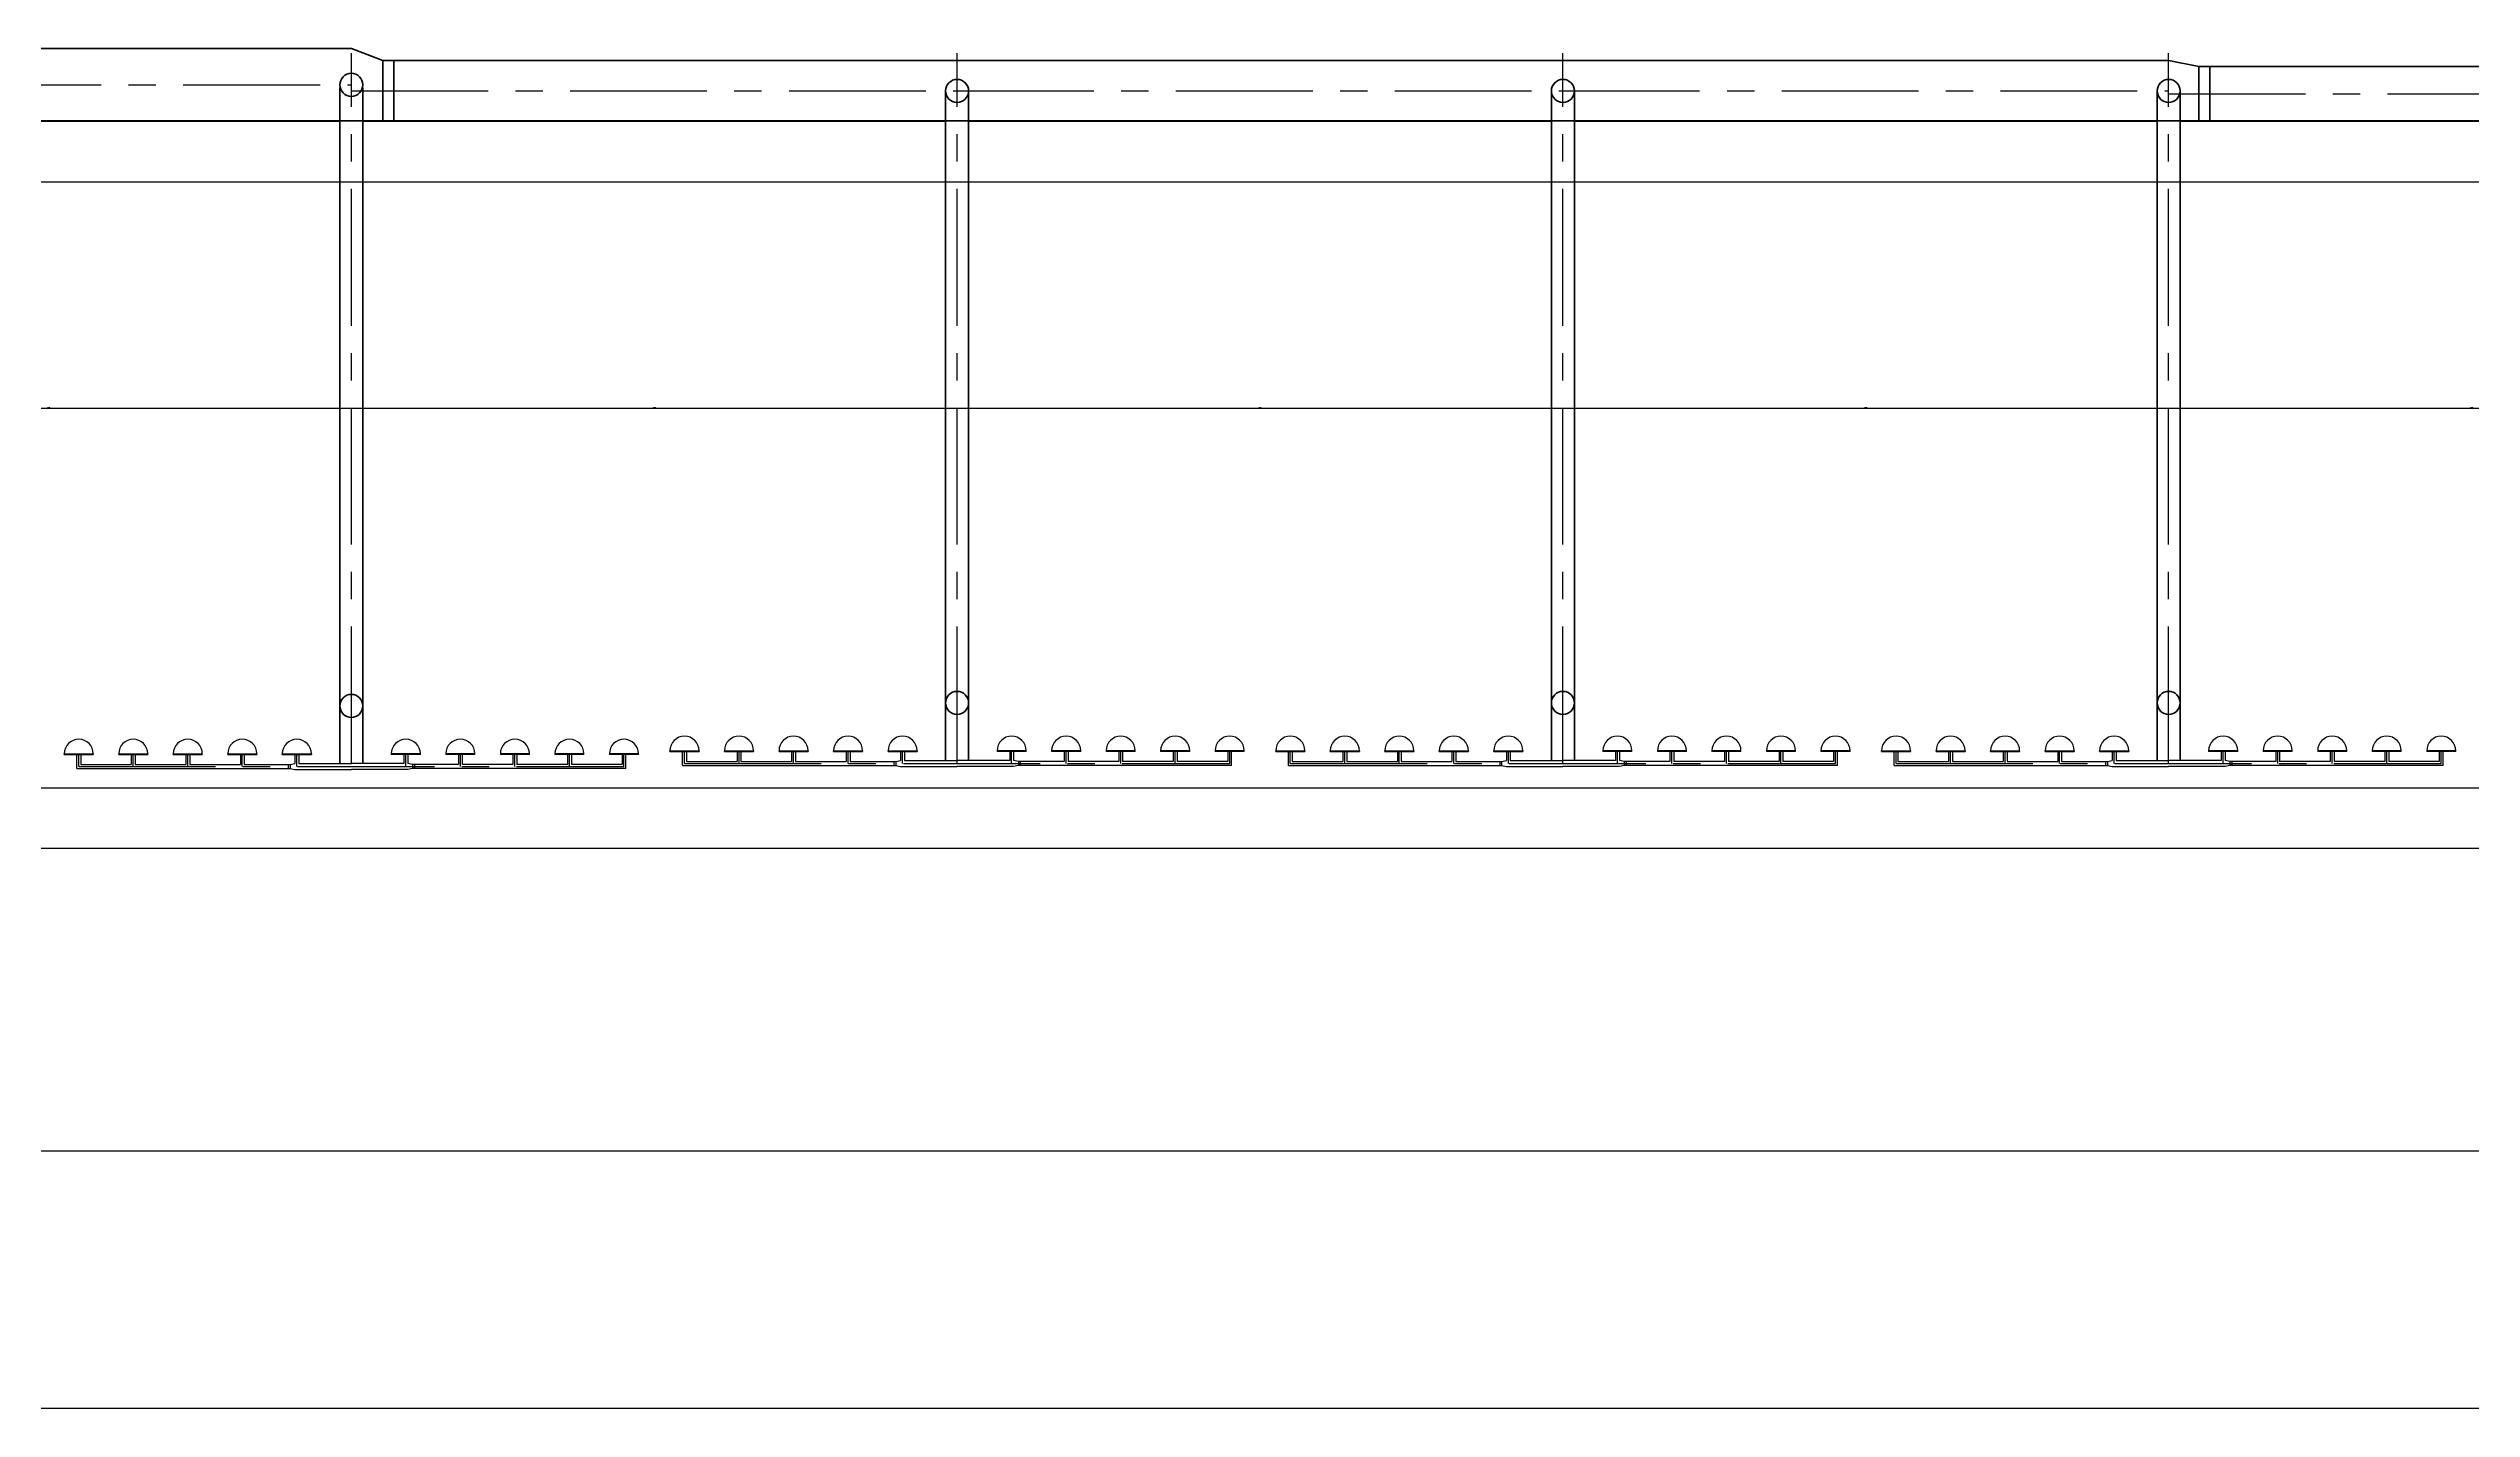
# Model space of a CAD drawing. Header units: millimetres. Extents: x -299291 to 688124, y -407813 to 623474.
# Drawn here: x 560378 to 571628, y -309678 to -303365 of the extents above; entities that cross this region are included whole.
import ezdxf

# ---------------------------------------------------------------- set-up
doc = ezdxf.new("R2010")
doc.units = ezdxf.units.MM
doc.linetypes.add('CENTER', pattern=[50.8, 31.75, -6.35, 6.35, -6.35])
doc.layers.add('空气管', color=2, linetype='Continuous', lineweight=53)
doc.layers.add('轴线', color=6, linetype='CENTER')
doc.styles.get("Standard").update_dxf_attribs({"font": 'txt', "bigfont": 'gbcbig.shx'})
doc.dimstyles.new('ISO-25', dxfattribs={"dimtxt": 2.5, "dimasz": 2.5, "dimexe": 1.25, "dimexo": 0.625, "dimtad": 1, "dimtxsty": 'Standard', "dimcen": 2.5, "dimadec": 0, "dimazin": 0, "dimtfac": 1, "dimtmove": 0, "dimatfit": 3, "dimfxl": 1, "dimarcsym": 0})

# ---------------------------------------------------------------- blocks, each defined once
blk = doc.blocks.new('*D193')
at = {"color": 0, "lineweight": -2, "ltscale": 20, "transparency": 16777216}
for p, q in [((558971, -305035), (558971, -305034)), ((558974, -305035), (561781, -305035)), ((561784, -305035), (561784, -305034))]:
    blk.add_line(p, q, dxfattribs=at)
at = {"color": 0, "ltscale": 20, "transparency": 16777216}
for points in [[(558974, -305035), (558974, -305036), (558971, -305035)], [(561781, -305035), (561781, -305036), (561784, -305035)]]:
    blk.add_solid(points, dxfattribs=at)
at = {"layer": 'Defpoints', "color": 0, "ltscale": 20, "transparency": 16777216}
for p in [(558971, -305035), (561784, -305035), (561784, -305035)]:
    blk.add_point(p, dxfattribs=at)
at = {"color": 0, "ltscale": 20, "transparency": 16777216, "insert": (560378, -305033), "char_height": 2.5, "attachment_point": 5}
blk.add_mtext('2812,5', dxfattribs=at)
blk = doc.blocks.new('*D194')
at = {"color": 0, "lineweight": -2, "ltscale": 20, "transparency": 16777216}
for p, q in [((561784, -305035), (561784, -305034)), ((561786, -305035), (564594, -305035)), ((564596, -305035), (564596, -305034))]:
    blk.add_line(p, q, dxfattribs=at)
at = {"color": 0, "ltscale": 20, "transparency": 16777216}
for points in [[(561786, -305035), (561786, -305036), (561784, -305035)], [(564594, -305035), (564594, -305036), (564596, -305035)]]:
    blk.add_solid(points, dxfattribs=at)
at = {"layer": 'Defpoints', "color": 0, "ltscale": 20, "transparency": 16777216}
for p in [(561784, -305035), (564596, -305035), (564596, -305035)]:
    blk.add_point(p, dxfattribs=at)
at = {"color": 0, "ltscale": 20, "transparency": 16777216, "insert": (563190, -305033), "char_height": 2.5, "attachment_point": 5}
blk.add_mtext('2812,5', dxfattribs=at)
blk = doc.blocks.new('*D195')
at = {"color": 0, "lineweight": -2, "ltscale": 20, "transparency": 16777216}
for p, q in [((567409, -305035), (567409, -305034)), ((567411, -305035), (570219, -305035)), ((570221, -305035), (570221, -305034))]:
    blk.add_line(p, q, dxfattribs=at)
at = {"color": 0, "ltscale": 20, "transparency": 16777216}
for points in [[(567411, -305035), (567411, -305036), (567409, -305035)], [(570219, -305035), (570219, -305036), (570221, -305035)]]:
    blk.add_solid(points, dxfattribs=at)
at = {"layer": 'Defpoints', "color": 0, "ltscale": 20, "transparency": 16777216}
for p in [(567409, -305035), (570221, -305035), (570221, -305035)]:
    blk.add_point(p, dxfattribs=at)
at = {"color": 0, "ltscale": 20, "transparency": 16777216, "insert": (568815, -305033), "char_height": 2.5, "attachment_point": 5}
blk.add_mtext('2812,5', dxfattribs=at)
blk = doc.blocks.new('*D196')
at = {"color": 0, "lineweight": -2, "ltscale": 20, "transparency": 16777216}
for p, q in [((570221, -305035), (570221, -305034)), ((570224, -305035), (573031, -305035)), ((573034, -305035), (573034, -305034))]:
    blk.add_line(p, q, dxfattribs=at)
at = {"color": 0, "ltscale": 20, "transparency": 16777216}
for points in [[(570224, -305035), (570224, -305036), (570221, -305035)], [(573031, -305035), (573031, -305036), (573034, -305035)]]:
    blk.add_solid(points, dxfattribs=at)
at = {"layer": 'Defpoints', "color": 0, "ltscale": 20, "transparency": 16777216}
for p in [(570221, -305035), (573034, -305035), (573034, -305035)]:
    blk.add_point(p, dxfattribs=at)
at = {"color": 0, "ltscale": 20, "transparency": 16777216, "insert": (571628, -305033), "char_height": 2.5, "attachment_point": 5}
blk.add_mtext('2812,5', dxfattribs=at)
blk = doc.blocks.new('*D189')
at = {"color": 0, "lineweight": -2, "ltscale": 20, "transparency": 16777216}
for p, q in [((551954, -307079), (551954, -308483)), ((607360, -307079), (607360, -308483)), ((551957, -308482), (607358, -308482))]:
    blk.add_line(p, q, dxfattribs=at)
at = {"color": 0, "ltscale": 20, "transparency": 16777216}
for points in [[(551957, -308482), (551957, -308483), (551954, -308482)], [(607358, -308482), (607358, -308483), (607360, -308482)]]:
    blk.add_solid(points, dxfattribs=at)
at = {"layer": 'Defpoints', "color": 0, "ltscale": 20, "transparency": 16777216}
for p in [(551954, -307078), (607360, -307078), (607360, -308482)]:
    blk.add_point(p, dxfattribs=at)
at = {"color": 0, "ltscale": 20, "transparency": 16777216, "insert": (579657, -308480), "char_height": 2.5, "attachment_point": 5}
blk.add_mtext('55406,25', dxfattribs=at)
blk = doc.blocks.new('*D216')
at = {"color": 0, "lineweight": -2, "ltscale": 20, "transparency": 16777216}
for p, q in [((564596, -305035), (564596, -305034)), ((564599, -305035), (567406, -305035)), ((567409, -305035), (567409, -305034))]:
    blk.add_line(p, q, dxfattribs=at)
at = {"color": 0, "ltscale": 20, "transparency": 16777216}
for points in [[(564599, -305035), (564599, -305036), (564596, -305035)], [(567406, -305035), (567406, -305036), (567409, -305035)]]:
    blk.add_solid(points, dxfattribs=at)
at = {"layer": 'Defpoints', "color": 0, "ltscale": 20, "transparency": 16777216}
for p in [(564596, -305035), (567409, -305035), (567409, -305035)]:
    blk.add_point(p, dxfattribs=at)
at = {"color": 0, "ltscale": 20, "transparency": 16777216, "insert": (566003, -305033), "char_height": 2.5, "attachment_point": 5}
blk.add_mtext('2812,5', dxfattribs=at)
blk = doc.blocks.new('*D222')
at = {"color": 0, "lineweight": -2, "ltscale": 20, "transparency": 16777216}
for p, q in [((551940, -306797), (551940, -309678)), ((613843, -306797), (613843, -309678)), ((551943, -309677), (613841, -309677))]:
    blk.add_line(p, q, dxfattribs=at)
at = {"color": 0, "ltscale": 20, "transparency": 16777216}
for points in [[(551943, -309677), (551943, -309678), (551940, -309677)], [(613841, -309677), (613841, -309678), (613843, -309677)]]:
    blk.add_solid(points, dxfattribs=at)
at = {"layer": 'Defpoints', "color": 0, "ltscale": 20, "transparency": 16777216}
for p in [(551940, -306797), (613843, -306797), (613843, -309677)]:
    blk.add_point(p, dxfattribs=at)
at = {"color": 0, "ltscale": 20, "transparency": 16777216, "insert": (582892, -309675), "char_height": 2.5, "attachment_point": 5}
blk.add_mtext('61903,13', dxfattribs=at)

msp = doc.modelspace()

# ---------------------------------------------------------------- linework, layer by layer
at = {"color": 0, "ltscale": 20}
for p, q in [((559024.723, -303702.891), (561730.348, -303702.891)), ((561837.223, -303702.891), (564542.848, -303702.891)), ((564649.723, -303702.891), (567355.348, -303702.891)), ((567462.223, -303702.891), (570167.848, -303702.891)), ((570274.723, -303702.891), (572980.348, -303702.891))]:
    msp.add_line(p, q, dxfattribs=at)
at = {"color": 4, "ltscale": 10}
msp.add_line((551940.035, -303984.141), (596940.035, -303984.141), dxfattribs=at)
at = {"ltscale": 10}
for p, q in [((551940.035, -306796.641), (596940.035, -306796.641)), ((550815.035, -307077.891), (598908.785, -307077.891))]:
    msp.add_line(p, q, dxfattribs=at)
at = {"layer": '空气管', "ltscale": 20}
for p, q in [((550644.768, -303365.391), (561783.785, -303365.391)), ((561783.785, -303365.391), (561930.035, -303421.641)), ((561930.035, -303421.641), (570221.285, -303421.641)), ((561930.035, -303701.331), (561930.035, -303421.641)), ((561980.66, -303701.331), (561980.66, -303421.641)), ((570221.285, -303421.641), (570361.91, -303449.766)), ((570361.91, -303449.766), (575846.285, -303449.766)), ((570361.91, -303701.331), (570361.91, -303449.766)), ((570412.535, -303701.331), (570412.535, -303449.766)), ((561730.348, -303548.203), (561730.348, -306416.953)), ((561837.223, -306416.953), (561837.223, -303548.203)), ((564542.848, -303562.266), (564542.848, -306402.891)), ((564649.723, -306402.891), (564649.723, -303562.266)), ((567355.348, -303562.266), (567355.348, -306402.891)), ((567462.223, -306402.891), (567462.223, -303562.266)), ((570167.848, -303562.266), (570167.848, -306402.891)), ((570274.723, -306402.891), (570274.723, -303562.266)), ((550644.768, -303701.331), (561783.785, -303701.331)), ((561783.785, -303701.331), (570221.285, -303701.331)), ((570221.285, -303701.331), (575846.285, -303701.331)), ((561730.348, -306416.953), (561730.348, -306684.141)), ((561837.223, -306416.953), (561837.223, -306684.141)), ((564542.848, -306402.891), (564542.848, -306670.078)), ((564649.723, -306402.891), (564649.723, -306670.078)), ((567355.348, -306402.891), (567355.348, -306670.078)), ((567462.223, -306402.891), (567462.223, -306670.078)), ((570167.848, -306402.891), (570167.848, -306670.078)), ((570274.723, -306402.891), (570274.723, -306670.078))]:
    msp.add_line(p, q, dxfattribs=at)
at = {"layer": '空气管', "lineweight": -2, "ltscale": 20}
for p, q in [((560450.66, -306641.953), (560450.66, -306639.141)), ((560450.66, -306639.141), (560585.66, -306639.141)), ((560450.66, -306641.953), (560585.66, -306641.953)), ((560509.16, -306707.203), (560509.16, -306641.953)), ((560527.16, -306641.953), (560527.16, -306689.203)), ((560585.66, -306639.141), (560585.66, -306641.953)), ((560703.785, -306641.953), (560703.785, -306639.141)), ((560703.785, -306639.141), (560838.785, -306639.141)), ((560703.785, -306641.953), (560838.785, -306641.953)), ((560762.285, -306641.953), (560762.285, -306689.203)), ((560780.285, -306641.953), (560780.285, -306689.203)), ((560838.785, -306639.141), (560838.785, -306641.953)), ((560956.91, -306641.953), (560956.91, -306639.141)), ((560956.91, -306639.141), (561091.91, -306639.141)), ((560956.91, -306641.953), (561091.91, -306641.953)), ((561015.41, -306641.953), (561015.41, -306689.203)), ((561033.41, -306641.953), (561033.41, -306689.203)), ((561091.91, -306639.141), (561091.91, -306641.953)), ((561210.035, -306641.953), (561210.035, -306639.141)), ((561210.035, -306639.141), (561345.035, -306639.141)), ((561210.035, -306641.953), (561345.035, -306641.953)), ((561268.535, -306641.953), (561268.535, -306689.203)), ((561286.535, -306641.953), (561286.535, -306689.203)), ((561345.035, -306639.141), (561345.035, -306641.953)), ((561463.16, -306641.953), (561463.16, -306639.141)), ((561463.16, -306639.141), (561598.16, -306639.141)), ((561463.16, -306641.953), (561598.16, -306641.953)), ((561521.66, -306641.953), (561521.66, -306684.141)), ((561539.66, -306641.953), (561539.66, -306684.141)), ((561598.16, -306639.141), (561598.16, -306641.953)), ((562104.41, -306639.141), (561969.41, -306639.141)), ((561969.41, -306639.141), (561969.41, -306641.953)), ((562104.41, -306641.953), (561969.41, -306641.953)), ((562027.91, -306641.953), (562027.91, -306684.141)), ((562045.91, -306641.953), (562045.91, -306684.141)), ((562104.41, -306641.953), (562104.41, -306639.141)), ((562357.535, -306639.141), (562222.535, -306639.141)), ((562222.535, -306639.141), (562222.535, -306641.953)), ((562357.535, -306641.953), (562222.535, -306641.953)), ((562281.035, -306641.953), (562281.035, -306689.203)), ((562299.035, -306641.953), (562299.035, -306689.203)), ((562357.535, -306641.953), (562357.535, -306639.141)), ((562610.66, -306639.141), (562475.66, -306639.141)), ((562475.66, -306639.141), (562475.66, -306641.953)), ((562610.66, -306641.953), (562475.66, -306641.953)), ((562534.16, -306641.953), (562534.16, -306689.203)), ((562552.16, -306641.953), (562552.16, -306689.203)), ((562610.66, -306641.953), (562610.66, -306639.141)), ((562863.785, -306639.141), (562728.785, -306639.141)), ((562728.785, -306639.141), (562728.785, -306641.953)), ((562863.785, -306641.953), (562728.785, -306641.953)), ((562787.285, -306641.953), (562787.285, -306689.203)), ((562805.285, -306641.953), (562805.285, -306689.203)), ((562863.785, -306641.953), (562863.785, -306639.141)), ((563116.91, -306639.141), (562981.91, -306639.141)), ((562981.91, -306639.141), (562981.91, -306641.953)), ((563116.91, -306641.953), (562981.91, -306641.953)), ((563040.41, -306641.953), (563040.41, -306689.203)), ((563058.41, -306707.203), (563058.41, -306641.953)), ((563116.91, -306641.953), (563116.91, -306639.141)), ((563263.16, -306627.891), (563263.16, -306625.078)), ((563263.16, -306625.078), (563398.16, -306625.078)), ((563263.16, -306627.891), (563398.16, -306627.891)), ((563321.66, -306693.141), (563321.66, -306627.891)), ((563339.66, -306627.891), (563339.66, -306675.141)), ((563398.16, -306625.078), (563398.16, -306627.891)), ((563516.285, -306627.891), (563516.285, -306625.078)), ((563516.285, -306625.078), (563651.285, -306625.078)), ((563516.285, -306627.891), (563651.285, -306627.891)), ((563574.785, -306627.891), (563574.785, -306675.141)), ((563592.785, -306627.891), (563592.785, -306675.141)), ((563651.285, -306625.078), (563651.285, -306627.891)), ((563769.41, -306627.891), (563769.41, -306625.078)), ((563769.41, -306625.078), (563904.41, -306625.078)), ((563769.41, -306627.891), (563904.41, -306627.891)), ((563827.91, -306627.891), (563827.91, -306675.141)), ((563845.91, -306627.891), (563845.91, -306675.141)), ((563904.41, -306625.078), (563904.41, -306627.891)), ((564022.535, -306627.891), (564022.535, -306625.078)), ((564022.535, -306625.078), (564157.535, -306625.078)), ((564022.535, -306627.891), (564157.535, -306627.891)), ((564081.035, -306627.891), (564081.035, -306675.141)), ((564099.035, -306627.891), (564099.035, -306675.141)), ((564157.535, -306625.078), (564157.535, -306627.891)), ((564275.66, -306627.891), (564275.66, -306625.078)), ((564275.66, -306625.078), (564410.66, -306625.078)), ((564275.66, -306627.891), (564410.66, -306627.891)), ((564311.66, -306675.141), (564334.16, -306670.078)), ((564334.16, -306627.891), (564334.16, -306670.078)), ((564352.16, -306627.891), (564352.16, -306670.078)), ((564352.16, -306670.078), (564596.285, -306670.078)), ((564410.66, -306625.078), (564410.66, -306627.891)), ((564840.41, -306670.078), (564596.285, -306670.078)), ((564916.91, -306625.078), (564781.91, -306625.078)), ((564781.91, -306625.078), (564781.91, -306627.891)), ((564916.91, -306627.891), (564781.91, -306627.891)), ((564840.41, -306627.891), (564840.41, -306670.078)), ((564858.41, -306627.891), (564858.41, -306670.078)), ((564880.91, -306675.141), (564858.41, -306670.078)), ((564916.91, -306627.891), (564916.91, -306625.078)), ((565170.035, -306625.078), (565035.035, -306625.078)), ((565035.035, -306625.078), (565035.035, -306627.891)), ((565170.035, -306627.891), (565035.035, -306627.891)), ((565093.535, -306627.891), (565093.535, -306675.141)), ((565111.535, -306627.891), (565111.535, -306675.141)), ((565170.035, -306627.891), (565170.035, -306625.078)), ((565423.16, -306625.078), (565288.16, -306625.078)), ((565288.16, -306625.078), (565288.16, -306627.891)), ((565423.16, -306627.891), (565288.16, -306627.891)), ((565346.66, -306627.891), (565346.66, -306675.141)), ((565364.66, -306627.891), (565364.66, -306675.141)), ((565423.16, -306627.891), (565423.16, -306625.078)), ((565676.285, -306625.078), (565541.285, -306625.078)), ((565541.285, -306625.078), (565541.285, -306627.891)), ((565676.285, -306627.891), (565541.285, -306627.891)), ((565599.785, -306627.891), (565599.785, -306675.141)), ((565617.785, -306627.891), (565617.785, -306675.141)), ((565676.285, -306627.891), (565676.285, -306625.078)), ((565929.41, -306625.078), (565794.41, -306625.078)), ((565794.41, -306625.078), (565794.41, -306627.891)), ((565929.41, -306627.891), (565794.41, -306627.891)), ((565852.91, -306627.891), (565852.91, -306675.141)), ((565870.91, -306693.141), (565870.91, -306627.891)), ((565929.41, -306627.891), (565929.41, -306625.078)), ((566075.66, -306627.891), (566075.66, -306625.078)), ((566075.66, -306625.078), (566210.66, -306625.078)), ((566075.66, -306627.891), (566210.66, -306627.891)), ((566134.16, -306693.141), (566134.16, -306627.891)), ((566152.16, -306627.891), (566152.16, -306675.141)), ((566210.66, -306625.078), (566210.66, -306627.891)), ((566328.785, -306627.891), (566328.785, -306625.078)), ((566328.785, -306625.078), (566463.785, -306625.078)), ((566328.785, -306627.891), (566463.785, -306627.891)), ((566387.285, -306627.891), (566387.285, -306675.141)), ((566405.285, -306627.891), (566405.285, -306675.141)), ((566463.785, -306625.078), (566463.785, -306627.891)), ((566581.91, -306627.891), (566581.91, -306625.078)), ((566581.91, -306625.078), (566716.91, -306625.078)), ((566581.91, -306627.891), (566716.91, -306627.891)), ((566640.41, -306627.891), (566640.41, -306675.141)), ((566658.41, -306627.891), (566658.41, -306675.141)), ((566716.91, -306625.078), (566716.91, -306627.891)), ((566835.035, -306627.891), (566835.035, -306625.078)), ((566835.035, -306625.078), (566970.035, -306625.078)), ((566835.035, -306627.891), (566970.035, -306627.891)), ((566893.535, -306627.891), (566893.535, -306675.141)), ((566911.535, -306627.891), (566911.535, -306675.141)), ((566970.035, -306625.078), (566970.035, -306627.891)), ((567088.16, -306627.891), (567088.16, -306625.078)), ((567088.16, -306625.078), (567223.16, -306625.078)), ((567088.16, -306627.891), (567223.16, -306627.891)), ((567124.16, -306675.141), (567146.66, -306670.078)), ((567146.66, -306627.891), (567146.66, -306670.078)), ((567164.66, -306627.891), (567164.66, -306670.078)), ((567164.66, -306670.078), (567408.785, -306670.078)), ((567223.16, -306625.078), (567223.16, -306627.891)), ((567652.91, -306670.078), (567408.785, -306670.078)), ((567729.41, -306625.078), (567594.41, -306625.078)), ((567594.41, -306625.078), (567594.41, -306627.891)), ((567729.41, -306627.891), (567594.41, -306627.891)), ((567652.91, -306627.891), (567652.91, -306670.078)), ((567670.91, -306627.891), (567670.91, -306670.078)), ((567693.41, -306675.141), (567670.91, -306670.078)), ((567729.41, -306627.891), (567729.41, -306625.078)), ((567982.535, -306625.078), (567847.535, -306625.078)), ((567847.535, -306625.078), (567847.535, -306627.891)), ((567982.535, -306627.891), (567847.535, -306627.891)), ((567906.035, -306627.891), (567906.035, -306675.141)), ((567924.035, -306627.891), (567924.035, -306675.141)), ((567982.535, -306627.891), (567982.535, -306625.078)), ((568235.66, -306625.078), (568100.66, -306625.078)), ((568100.66, -306625.078), (568100.66, -306627.891)), ((568235.66, -306627.891), (568100.66, -306627.891)), ((568159.16, -306627.891), (568159.16, -306675.141)), ((568177.16, -306627.891), (568177.16, -306675.141)), ((568235.66, -306627.891), (568235.66, -306625.078)), ((568488.785, -306625.078), (568353.785, -306625.078)), ((568353.785, -306625.078), (568353.785, -306627.891)), ((568488.785, -306627.891), (568353.785, -306627.891)), ((568412.285, -306627.891), (568412.285, -306675.141)), ((568430.285, -306627.891), (568430.285, -306675.141)), ((568488.785, -306627.891), (568488.785, -306625.078)), ((568741.91, -306625.078), (568606.91, -306625.078)), ((568606.91, -306625.078), (568606.91, -306627.891)), ((568741.91, -306627.891), (568606.91, -306627.891)), ((568665.41, -306627.891), (568665.41, -306675.141)), ((568683.41, -306693.141), (568683.41, -306627.891)), ((568741.91, -306627.891), (568741.91, -306625.078)), ((568888.16, -306627.891), (568888.16, -306625.078)), ((568888.16, -306625.078), (569023.16, -306625.078)), ((568888.16, -306627.891), (569023.16, -306627.891)), ((568946.66, -306693.141), (568946.66, -306627.891)), ((568964.66, -306627.891), (568964.66, -306675.141)), ((569023.16, -306625.078), (569023.16, -306627.891)), ((569141.285, -306627.891), (569141.285, -306625.078)), ((569141.285, -306625.078), (569276.285, -306625.078)), ((569141.285, -306627.891), (569276.285, -306627.891)), ((569199.785, -306627.891), (569199.785, -306675.141)), ((569217.785, -306627.891), (569217.785, -306675.141)), ((569276.285, -306625.078), (569276.285, -306627.891)), ((569394.41, -306627.891), (569394.41, -306625.078)), ((569394.41, -306625.078), (569529.41, -306625.078)), ((569394.41, -306627.891), (569529.41, -306627.891)), ((569452.91, -306627.891), (569452.91, -306675.141)), ((569470.91, -306627.891), (569470.91, -306675.141)), ((569529.41, -306625.078), (569529.41, -306627.891)), ((569647.535, -306627.891), (569647.535, -306625.078)), ((569647.535, -306625.078), (569782.535, -306625.078)), ((569647.535, -306627.891), (569782.535, -306627.891)), ((569706.035, -306627.891), (569706.035, -306675.141)), ((569724.035, -306627.891), (569724.035, -306675.141)), ((569782.535, -306625.078), (569782.535, -306627.891)), ((569900.66, -306627.891), (569900.66, -306625.078)), ((569900.66, -306625.078), (570035.66, -306625.078)), ((569900.66, -306627.891), (570035.66, -306627.891)), ((569936.66, -306675.141), (569959.16, -306670.078)), ((569959.16, -306627.891), (569959.16, -306670.078)), ((569977.16, -306627.891), (569977.16, -306670.078)), ((569977.16, -306670.078), (570221.285, -306670.078)), ((570035.66, -306625.078), (570035.66, -306627.891)), ((570465.41, -306670.078), (570221.285, -306670.078)), ((570541.91, -306625.078), (570406.91, -306625.078)), ((570406.91, -306625.078), (570406.91, -306627.891)), ((570541.91, -306627.891), (570406.91, -306627.891)), ((570465.41, -306627.891), (570465.41, -306670.078)), ((570483.41, -306627.891), (570483.41, -306670.078)), ((570505.91, -306675.141), (570483.41, -306670.078)), ((570541.91, -306627.891), (570541.91, -306625.078)), ((570795.035, -306625.078), (570660.035, -306625.078)), ((570660.035, -306625.078), (570660.035, -306627.891)), ((570795.035, -306627.891), (570660.035, -306627.891)), ((570718.535, -306627.891), (570718.535, -306675.141)), ((570736.535, -306627.891), (570736.535, -306675.141)), ((570795.035, -306627.891), (570795.035, -306625.078)), ((571048.16, -306625.078), (570913.16, -306625.078)), ((570913.16, -306625.078), (570913.16, -306627.891)), ((571048.16, -306627.891), (570913.16, -306627.891)), ((570971.66, -306627.891), (570971.66, -306675.141)), ((570989.66, -306627.891), (570989.66, -306675.141)), ((571048.16, -306627.891), (571048.16, -306625.078)), ((571301.285, -306625.078), (571166.285, -306625.078)), ((571166.285, -306625.078), (571166.285, -306627.891)), ((571301.285, -306627.891), (571166.285, -306627.891)), ((571224.785, -306627.891), (571224.785, -306675.141)), ((571242.785, -306627.891), (571242.785, -306675.141)), ((571301.285, -306627.891), (571301.285, -306625.078)), ((571554.41, -306625.078), (571419.41, -306625.078)), ((571419.41, -306625.078), (571419.41, -306627.891)), ((571554.41, -306627.891), (571419.41, -306627.891)), ((571477.91, -306627.891), (571477.91, -306675.141)), ((571495.91, -306693.141), (571495.91, -306627.891)), ((571554.41, -306627.891), (571554.41, -306625.078)), ((560509.16, -306707.203), (561499.16, -306707.203)), ((560527.16, -306689.203), (560762.285, -306689.203)), ((560780.285, -306689.203), (561015.41, -306689.203)), ((561033.41, -306689.203), (561268.535, -306689.203)), ((561286.535, -306689.203), (561499.16, -306689.203)), ((561490.723, -306689.203), (561490.723, -306707.203)), ((561499.16, -306689.203), (561521.66, -306684.141)), ((561499.16, -306689.203), (561499.16, -306707.203)), ((561499.16, -306707.203), (561521.66, -306712.266)), ((561521.66, -306712.266), (561783.785, -306712.266)), ((561539.66, -306684.141), (561783.785, -306684.141)), ((562027.91, -306684.141), (561783.785, -306684.141)), ((562045.91, -306712.266), (561783.785, -306712.266)), ((562068.41, -306689.203), (562045.91, -306684.141)), ((562068.41, -306707.203), (562045.91, -306712.266)), ((562281.035, -306689.203), (562068.41, -306689.203)), ((562068.41, -306689.203), (562068.41, -306707.203)), ((563058.41, -306707.203), (562068.41, -306707.203)), ((562076.848, -306689.203), (562076.848, -306707.203)), ((562534.16, -306689.203), (562299.035, -306689.203)), ((562787.285, -306689.203), (562552.16, -306689.203)), ((563040.41, -306689.203), (562805.285, -306689.203)), ((563321.66, -306693.141), (564311.66, -306693.141)), ((563339.66, -306675.141), (563574.785, -306675.141)), ((563592.785, -306675.141), (563827.91, -306675.141)), ((563845.91, -306675.141), (564081.035, -306675.141)), ((564099.035, -306675.141), (564311.66, -306675.141)), ((564303.223, -306675.141), (564303.223, -306693.141)), ((564311.66, -306675.141), (564311.66, -306693.141)), ((564311.66, -306693.141), (564334.16, -306698.203)), ((564334.16, -306698.203), (564596.285, -306698.203)), ((564858.41, -306698.203), (564596.285, -306698.203)), ((564880.91, -306693.141), (564858.41, -306698.203)), ((565093.535, -306675.141), (564880.91, -306675.141)), ((564880.91, -306675.141), (564880.91, -306693.141)), ((565870.91, -306693.141), (564880.91, -306693.141)), ((564889.348, -306675.141), (564889.348, -306693.141)), ((565346.66, -306675.141), (565111.535, -306675.141)), ((565599.785, -306675.141), (565364.66, -306675.141)), ((565852.91, -306675.141), (565617.785, -306675.141)), ((566134.16, -306693.141), (567124.16, -306693.141)), ((566152.16, -306675.141), (566387.285, -306675.141)), ((566405.285, -306675.141), (566640.41, -306675.141)), ((566658.41, -306675.141), (566893.535, -306675.141)), ((566911.535, -306675.141), (567124.16, -306675.141)), ((567115.723, -306675.141), (567115.723, -306693.141)), ((567124.16, -306675.141), (567124.16, -306693.141)), ((567124.16, -306693.141), (567146.66, -306698.203)), ((567146.66, -306698.203), (567408.785, -306698.203)), ((567670.91, -306698.203), (567408.785, -306698.203)), ((567693.41, -306693.141), (567670.91, -306698.203)), ((567906.035, -306675.141), (567693.41, -306675.141)), ((567693.41, -306675.141), (567693.41, -306693.141)), ((568683.41, -306693.141), (567693.41, -306693.141)), ((567701.848, -306675.141), (567701.848, -306693.141)), ((568159.16, -306675.141), (567924.035, -306675.141)), ((568412.285, -306675.141), (568177.16, -306675.141)), ((568665.41, -306675.141), (568430.285, -306675.141)), ((568946.66, -306693.141), (569936.66, -306693.141)), ((568964.66, -306675.141), (569199.785, -306675.141)), ((569217.785, -306675.141), (569452.91, -306675.141)), ((569470.91, -306675.141), (569706.035, -306675.141)), ((569724.035, -306675.141), (569936.66, -306675.141)), ((569928.223, -306675.141), (569928.223, -306693.141)), ((569936.66, -306675.141), (569936.66, -306693.141)), ((569936.66, -306693.141), (569959.16, -306698.203)), ((569959.16, -306698.203), (570221.285, -306698.203)), ((570483.41, -306698.203), (570221.285, -306698.203)), ((570505.91, -306693.141), (570483.41, -306698.203)), ((570718.535, -306675.141), (570505.91, -306675.141)), ((570505.91, -306675.141), (570505.91, -306693.141)), ((571495.91, -306693.141), (570505.91, -306693.141)), ((570514.348, -306675.141), (570514.348, -306693.141)), ((570971.66, -306675.141), (570736.535, -306675.141)), ((571224.785, -306675.141), (570989.66, -306675.141)), ((571477.91, -306675.141), (571242.785, -306675.141))]:
    msp.add_line(p, q, dxfattribs=at)
at = {"layer": '空气管', "ltscale": 20}
for centre in [(561783.785, -303534.141), (564596.285, -303562.266), (567408.785, -303562.266), (570221.285, -303562.266), (561783.785, -306416.953), (564596.285, -306402.891), (567408.785, -306402.891), (570221.285, -306402.891)]:
    msp.add_circle(centre, 53.438, dxfattribs=at)
at = {"layer": '空气管', "lineweight": -2, "ltscale": 20}
for centre in [(563330.66, -306625.078), (563583.785, -306625.078), (563836.91, -306625.078), (564090.035, -306625.078), (564343.16, -306625.078), (564849.41, -306625.078), (565102.535, -306625.078), (565355.66, -306625.078), (565608.785, -306625.078), (565861.91, -306625.078), (566143.16, -306625.078), (566396.285, -306625.078), (566649.41, -306625.078), (566902.535, -306625.078), (567155.66, -306625.078), (567661.91, -306625.078), (567915.035, -306625.078), (568168.16, -306625.078), (568421.285, -306625.078), (568674.41, -306625.078), (568955.66, -306625.078), (569208.785, -306625.078), (569461.91, -306625.078), (569715.035, -306625.078), (569968.16, -306625.078), (570474.41, -306625.078), (570727.535, -306625.078), (570980.66, -306625.078), (571233.785, -306625.078), (571486.91, -306625.078), (560518.16, -306639.141), (560771.285, -306639.141), (561024.41, -306639.141), (561277.535, -306639.141), (561530.66, -306639.141), (562036.91, -306639.141), (562290.035, -306639.141), (562543.16, -306639.141), (562796.285, -306639.141), (563049.41, -306639.141)]:
    msp.add_arc(centre, 67.5, 0, 180, dxfattribs=at)
at = {"layer": '轴线', "ltscale": 20}
for p, q in [((561783.785, -306684.141), (561783.785, -303386.74)), ((564596.285, -306684.141), (564596.285, -303386.74)), ((567408.785, -306684.141), (567408.785, -303386.74)), ((570221.285, -306684.141), (570221.285, -303386.74)), ((558971.285, -303534.141), (561783.785, -303534.141)), ((561783.785, -303562.266), (564596.285, -303562.266)), ((564596.285, -303562.266), (567408.785, -303562.266)), ((567408.785, -303562.266), (570221.285, -303562.266)), ((570221.285, -303576.328), (573033.785, -303576.328)), ((560518.16, -306698.203), (563049.41, -306698.203)), ((563330.66, -306684.141), (565861.91, -306684.141)), ((566143.16, -306684.141), (568674.41, -306684.141)), ((568955.66, -306684.141), (571486.91, -306684.141))]:
    msp.add_line(p, q, dxfattribs=at)
at = {"layer": '轴线', "lineweight": -2, "ltscale": 20}
for p, q in [((560518.16, -306698.203), (560518.16, -306641.953)), ((560771.285, -306698.203), (560771.285, -306641.953)), ((561024.41, -306698.203), (561024.41, -306641.953)), ((561277.535, -306698.203), (561277.535, -306641.953)), ((561530.66, -306698.203), (561530.66, -306641.953)), ((562036.91, -306698.203), (562036.91, -306641.953)), ((562290.035, -306698.203), (562290.035, -306641.953)), ((562543.16, -306698.203), (562543.16, -306641.953)), ((562796.285, -306698.203), (562796.285, -306641.953)), ((563049.41, -306698.203), (563049.41, -306641.953)), ((563330.66, -306684.141), (563330.66, -306627.891)), ((563583.785, -306684.141), (563583.785, -306627.891)), ((563836.91, -306684.141), (563836.91, -306627.891)), ((564090.035, -306684.141), (564090.035, -306627.891)), ((564343.16, -306684.141), (564343.16, -306627.891)), ((564849.41, -306684.141), (564849.41, -306627.891)), ((565102.535, -306684.141), (565102.535, -306627.891)), ((565355.66, -306684.141), (565355.66, -306627.891)), ((565608.785, -306684.141), (565608.785, -306627.891)), ((565861.91, -306684.141), (565861.91, -306627.891)), ((566143.16, -306684.141), (566143.16, -306627.891)), ((566396.285, -306684.141), (566396.285, -306627.891)), ((566649.41, -306684.141), (566649.41, -306627.891)), ((566902.535, -306684.141), (566902.535, -306627.891)), ((567155.66, -306684.141), (567155.66, -306627.891)), ((567661.91, -306684.141), (567661.91, -306627.891)), ((567915.035, -306684.141), (567915.035, -306627.891)), ((568168.16, -306684.141), (568168.16, -306627.891)), ((568421.285, -306684.141), (568421.285, -306627.891)), ((568674.41, -306684.141), (568674.41, -306627.891)), ((568955.66, -306684.141), (568955.66, -306627.891)), ((569208.785, -306684.141), (569208.785, -306627.891)), ((569461.91, -306684.141), (569461.91, -306627.891)), ((569715.035, -306684.141), (569715.035, -306627.891)), ((569968.16, -306684.141), (569968.16, -306627.891)), ((570474.41, -306684.141), (570474.41, -306627.891)), ((570727.535, -306684.141), (570727.535, -306627.891)), ((570980.66, -306684.141), (570980.66, -306627.891)), ((571233.785, -306684.141), (571233.785, -306627.891)), ((571486.91, -306684.141), (571486.91, -306627.891))]:
    msp.add_line(p, q, dxfattribs=at)

# ---------------------------------------------------------------- dimensions: what is measured, and where the dimension line sits
at = {"ltscale": 20}
for base, p1, p2, picture, middle in [((561783.785, -305035.441), (558971.285, -305035.441), (561783.785, -305035.441), '*D193', (560377.535, -305033.357)), ((564596.285, -305035.441), (561783.785, -305035.441), (564596.285, -305035.441), '*D194', (563190.035, -305033.357)), ((570221.285, -305035.441), (567408.785, -305035.441), (570221.285, -305035.441), '*D195', (568815.035, -305033.357)), ((573033.785, -305035.441), (570221.285, -305035.441), (573033.785, -305035.441), '*D196', (571627.535, -305033.357)), ((613843.160322004, -309677.125800142), (551940.035322004, -306796.640962806), (613843.160322004, -306796.640962806), '*D222', (582891.597822004, -309675.042466809))]:
    dim = msp.add_linear_dim(base=base, p1=p1, p2=p2, dimstyle='ISO-25', dxfattribs=at)
    dim.commit()
    dim.dimension.update_dxf_attribs({"geometry": picture, "text_midpoint": middle})
at = {"color": 0, "ltscale": 20}
for base, p1, p2, picture, middle in [((567408.785, -305035.441), (564596.285, -305035.441), (567408.785, -305035.441), '*D216', (566002.535, -305033.357)), ((607360.348, -308482.243), (551954.098, -307077.891), (607360.348, -307077.891), '*D189', (579657.223, -308480.16))]:
    dim = msp.add_linear_dim(base=base, p1=p1, p2=p2, dimstyle='ISO-25', dxfattribs=at)
    dim.commit()
    dim.dimension.update_dxf_attribs({"geometry": picture, "text_midpoint": middle})

doc.saveas('drawing.dxf')
